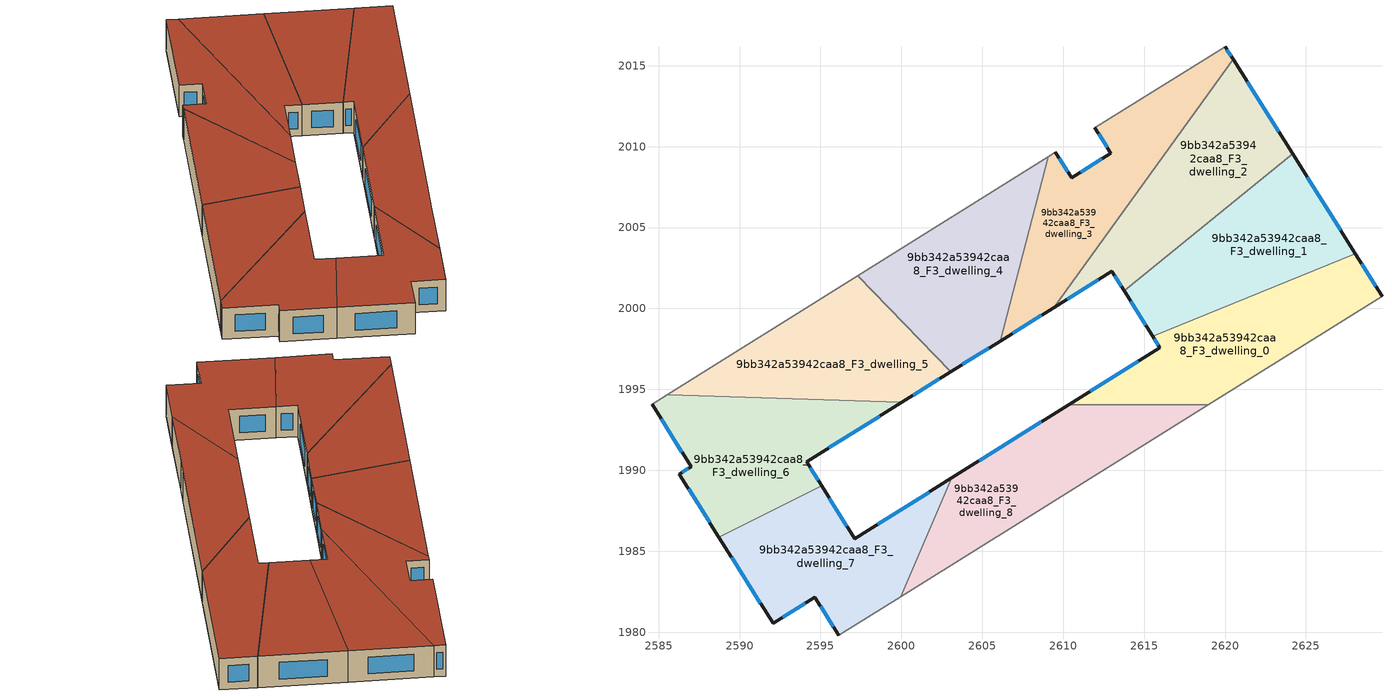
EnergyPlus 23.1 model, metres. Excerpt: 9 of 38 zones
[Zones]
9bb342a53942caa8_F3_dwelling_0
 floor to 9bb342a53942caa8_F2_dwelling_0 (EU_floor_Construction): 2628.05,2003.39 2629.7,2000.76 2618.95,1994.04 2610.33,1994.04 2615.98,1997.57 2615.52,1998.3 z9
 wall outside (EU_wall_Construction): 2615.52,1998.3 2615.98,1997.57 2610.33,1994.04 / 2629.7,2000.76 2628.05,2003.39 z9:12
 wall to 9bb342a53942caa8_F3_dwelling_8 (EU_wall_Construction): 2610.33,1994.04 2618.95,1994.04 z9:12
 wall to 9bb342a53942caa8_F3_dwelling_1 (EU_wall_Construction): 2628.05,2003.39 2615.52,1998.3 z9:12
 wall adiabatic (EU_wall_Construction): 2618.95,1994.04 2629.7,2000.76 z9:12
 window (EU_Window_Construction): 2614.65,1996.74 2611.66,1994.87 / 2615.63,1998.13 2615.87,1997.74 / 2629.31,2001.38 2628.44,2002.77 z9.7:11.3
 roof outside (EU_roof_Construction): 2629.7,2000.76 2628.05,2003.39 2615.52,1998.3 2615.98,1997.57 2610.33,1994.04 2618.95,1994.04 z12
9bb342a53942caa8_F3_dwelling_1
 floor to 9bb342a53942caa8_F2_dwelling_1 (EU_floor_Construction): 2624.17,2009.55 2628.05,2003.39 2615.52,1998.3 2613.76,2001.1 z9
 wall outside (EU_wall_Construction): 2613.76,2001.1 2615.52,1998.3 / 2628.05,2003.39 2624.17,2009.55 z9:12
 wall to 9bb342a53942caa8_F3_dwelling_2 (EU_wall_Construction): 2624.17,2009.55 2613.76,2001.1 z9:12
 window (EU_Window_Construction): 2614.17,2000.44 2615.11,1998.95 / 2627.14,2004.84 2625.08,2008.1 z9.7:11.3
 roof outside (EU_roof_Construction): 2628.05,2003.39 2624.17,2009.55 2613.76,2001.1 2615.52,1998.3 z12
9bb342a53942caa8_F3_dwelling_2
 floor to 9bb342a53942caa8_F2_dwelling_2 (EU_floor_Construction): 2620.5,2015.4 2624.17,2009.55 2613.76,2001.1 2613,2002.3 2609.41,2000.06 z9
 wall outside (EU_wall_Construction): 2609.41,2000.06 2613,2002.3 2613.76,2001.1 / 2624.17,2009.55 2620.5,2015.4 z9:12
 wall to 9bb342a53942caa8_F3_dwelling_3 (EU_wall_Construction): 2620.5,2015.4 2609.41,2000.06 z9:12
 window (EU_Window_Construction): 2613.18,2002.02 2613.58,2001.38 / 2610.25,2000.58 2612.16,2001.78 / 2623.31,2010.92 2621.36,2014.02 z9.7:11.3
 roof outside (EU_roof_Construction): 2624.17,2009.55 2620.5,2015.4 2609.41,2000.06 2613,2002.3 2613.76,2001.1 z12
9bb342a53942caa8_F3_dwelling_3
 floor to 9bb342a53942caa8_F2_dwelling_3 (EU_floor_Construction): 2620,2016.19 2620.5,2015.4 2609.41,2000.06 2606.1,1997.99 2609.09,2009.38 2609.52,2009.65 2610.52,2008.07 2612.95,2009.6 2611.97,2011.17 z9
 wall outside (EU_wall_Construction): 2611.97,2011.17 2612.95,2009.6 2610.52,2008.07 2609.52,2009.65 / 2620.5,2015.4 2620,2016.19 / 2606.1,1997.99 2609.41,2000.06 z9:12
 wall adiabatic (EU_wall_Construction): 2620,2016.19 2611.97,2011.17 / 2609.52,2009.65 2609.09,2009.38 z9:12
 wall to 9bb342a53942caa8_F3_dwelling_4 (EU_wall_Construction): 2609.09,2009.38 2606.1,1997.99 z9:12
 window (EU_Window_Construction): 2612.38,2009.24 2611.09,2008.43 / 2612.2,2010.8 2612.72,2009.97 / 2620.38,2015.58 2620.12,2016 / 2606.87,1998.47 2608.63,1999.57 / 2610.28,2008.44 2609.76,2009.28 z9.7:11.3
 roof outside (EU_roof_Construction): 2609.41,2000.06 2620.5,2015.4 2620,2016.19 2611.97,2011.17 2612.95,2009.6 2610.52,2008.07 2609.52,2009.65 2609.09,2009.38 2606.1,1997.99 z12
9bb342a53942caa8_F3_dwelling_4
 floor to 9bb342a53942caa8_F2_dwelling_4 (EU_floor_Construction): 2609.09,2009.38 2606.1,1997.99 2603.07,1996.09 2597.31,2002.02 z9
 wall outside (EU_wall_Construction): 2603.07,1996.09 2606.1,1997.99 z9:12
 wall to 9bb342a53942caa8_F3_dwelling_5 (EU_wall_Construction): 2597.31,2002.02 2603.07,1996.09 z9:12
 wall adiabatic (EU_wall_Construction): 2609.09,2009.38 2597.31,2002.02 z9:12
 window (EU_Window_Construction): 2603.78,1996.54 2605.38,1997.54 z9.7:11.3
 roof outside (EU_roof_Construction): 2606.1,1997.99 2609.09,2009.38 2597.31,2002.02 2603.07,1996.09 z12
9bb342a53942caa8_F3_dwelling_5
 floor to 9bb342a53942caa8_F2_dwelling_5 (EU_floor_Construction): 2597.31,2002.02 2603.07,1996.09 2600.04,1994.2 2585.53,1994.66 z9
 wall outside (EU_wall_Construction): 2600.04,1994.2 2603.07,1996.09 z9:12
 wall to 9bb342a53942caa8_F3_dwelling_6 (EU_wall_Construction): 2585.53,1994.66 2600.04,1994.2 z9:12
 wall adiabatic (EU_wall_Construction): 2597.31,2002.02 2585.53,1994.66 z9:12
 window (EU_Window_Construction): 2600.75,1994.65 2602.35,1995.65 z9.7:11.3
 roof outside (EU_roof_Construction): 2603.07,1996.09 2597.31,2002.02 2585.53,1994.66 2600.04,1994.2 z12
9bb342a53942caa8_F3_dwelling_6
 floor to 9bb342a53942caa8_F2_dwelling_6 (EU_floor_Construction): 2600.04,1994.2 2594.14,1990.52 2595.07,1989.04 2588.72,1985.87 2586.28,1989.76 2587.01,1990.22 2584.59,1994.08 2585.53,1994.66 z9
 wall outside (EU_wall_Construction): 2584.59,1994.08 2587.01,1990.22 2586.28,1989.76 2588.72,1985.87 / 2595.07,1989.04 2594.14,1990.52 2600.04,1994.2 z9:12
 wall adiabatic (EU_wall_Construction): 2585.53,1994.66 2584.59,1994.08 z9:12
 wall to 9bb342a53942caa8_F3_dwelling_7 (EU_wall_Construction): 2588.72,1985.87 2595.07,1989.04 z9:12
 window (EU_Window_Construction): 2585.16,1993.17 2586.44,1991.13 / 2595.52,1991.38 2598.65,1993.34 / 2594.85,1989.39 2594.36,1990.17 / 2586.85,1988.85 2588.15,1986.79 / 2586.84,1990.12 2586.45,1989.87 z9.7:11.3
 roof outside (EU_roof_Construction): 2595.07,1989.04 2594.14,1990.52 2600.04,1994.2 2585.53,1994.66 2584.59,1994.08 2587.01,1990.22 2586.28,1989.76 2588.72,1985.87 z12
9bb342a53942caa8_F3_dwelling_7
 floor to 9bb342a53942caa8_F2_dwelling_7 (EU_floor_Construction): 2603.12,1989.53 2599.96,1982.18 2596.14,1979.79 2594.66,1982.15 2592.08,1980.54 2588.72,1985.87 2595.07,1989.04 2597.12,1985.78 z9
 wall outside (EU_wall_Construction): 2588.72,1985.87 2592.08,1980.54 2594.66,1982.15 2596.14,1979.79 / 2603.12,1989.53 2597.12,1985.78 2595.07,1989.04 z9:12
 wall to 9bb342a53942caa8_F3_dwelling_8 (EU_wall_Construction): 2599.96,1982.18 2603.12,1989.53 z9:12
 wall adiabatic (EU_wall_Construction): 2596.14,1979.79 2599.96,1982.18 z9:12
 window (EU_Window_Construction): 2592.68,1980.92 2594.05,1981.77 / 2589.51,1984.62 2591.29,1981.79 / 2596.64,1986.55 2595.55,1988.28 / 2601.71,1988.65 2598.53,1986.66 / 2595,1981.6 2595.79,1980.35 z9.7:11.3
 roof outside (EU_roof_Construction): 2599.96,1982.18 2603.12,1989.53 2597.12,1985.78 2595.07,1989.04 2588.72,1985.87 2592.08,1980.54 2594.66,1982.15 2596.14,1979.79 z12
9bb342a53942caa8_F3_dwelling_8
 floor to 9bb342a53942caa8_F2_dwelling_8 (EU_floor_Construction): 2618.95,1994.04 2606.7,1986.39 2605.07,1985.38 2599.96,1982.18 2603.12,1989.53 2610.33,1994.04 z9
 wall outside (EU_wall_Construction): 2610.33,1994.04 2603.12,1989.53 z9:12
 wall adiabatic (EU_wall_Construction): 2599.96,1982.18 2605.07,1985.38 2606.7,1986.39 2618.95,1994.04 z9:12
 window (EU_Window_Construction): 2608.64,1992.98 2604.81,1990.59 z9.7:11.3
 roof outside (EU_roof_Construction): 2618.95,1994.04 2610.33,1994.04 2603.12,1989.53 2599.96,1982.18 2605.07,1985.38 2606.7,1986.39 z12
[Building]
EU S2 Campaign: North Axis=0; Terrain=City; Solar Distribution=FullExterior
[Site:Location]
Budapest.Ferenc.Liszt.Intl.AP: Latitude=47.437; Longitude=19.256; Time Zone=1; Elevation=185
[SizingPeriod:WeatherFileDays]
AnnualSizingPeriod: Begin Month=1; Begin Day of Month=1; End Month=12; End Day of Month=31; Day of Week for Start Day=Monday; Use Weather File Daylight Saving Period=No; Use Weather File Rain and Snow Indicators=No
[MATERIAL]
EU_InternalMass_Material: Roughness=MediumRough; Thickness=0.1; Conductivity=1; Density=1800; Specific Heat=900; Thermal Absorptance=0.9; Solar Absorptance=0.7; Visible Absorptance=0.7
[MATERIAL:NOMASS] Roughness=MediumRough; Thermal Absorptance=0.9; Solar Absorptance=0.7; Visible Absorptance=0.7
Name | Thermal Resistance
EU_wall_NoMass | 0.832559
EU_roof_NoMass | 1.39638
EU_floor_NoMass | 0.872794
[WINDOWMATERIAL:SIMPLEGLAZINGSYSTEM]
EU_Window_SimpleGlazing: UFactor=2.79869; Solar Heat Gain Coefficient=0.75; Visible Transmittance=0.75
[CONSTRUCTION]
EU_wall_Construction: EU_wall_NoMass
EU_roof_Construction: EU_roof_NoMass
EU_floor_Construction: EU_floor_NoMass
EU_Window_Construction: EU_Window_SimpleGlazing
EU_InternalMass_Construction: EU_InternalMass_Material
[ZONE] Type=1; Multiplier=1; Ceiling Height=autocalculate; Floor Area=autocalculate; Part of Total Floor Area=Yes
Name | Volume
9bb342a53942caa8_F3_dwelling_0 | 211.602
9bb342a53942caa8_F3_dwelling_1 | 211.594
9bb342a53942caa8_F3_dwelling_2 | 211.589
9bb342a53942caa8_F3_dwelling_3 | 211.567
9bb342a53942caa8_F3_dwelling_4 | 211.607
9bb342a53942caa8_F3_dwelling_5 | 211.59
9bb342a53942caa8_F3_dwelling_6 | 211.571
9bb342a53942caa8_F3_dwelling_7 | 211.588
9bb342a53942caa8_F3_dwelling_8 | 211.576
[INTERNALMASS] Construction=EU_InternalMass_Construction
Name | Zone or ZoneList | Surface Area
9bb342a53942caa8_F3_dwelling_0_EU_InternalMass | 9bb342a53942caa8_F3_dwelling_0 | 70.5339
9bb342a53942caa8_F3_dwelling_1_EU_InternalMass | 9bb342a53942caa8_F3_dwelling_1 | 70.5315
9bb342a53942caa8_F3_dwelling_2_EU_InternalMass | 9bb342a53942caa8_F3_dwelling_2 | 70.5296
9bb342a53942caa8_F3_dwelling_3_EU_InternalMass | 9bb342a53942caa8_F3_dwelling_3 | 70.5222
9bb342a53942caa8_F3_dwelling_4_EU_InternalMass | 9bb342a53942caa8_F3_dwelling_4 | 70.5355
9bb342a53942caa8_F3_dwelling_5_EU_InternalMass | 9bb342a53942caa8_F3_dwelling_5 | 70.53
9bb342a53942caa8_F3_dwelling_6_EU_InternalMass | 9bb342a53942caa8_F3_dwelling_6 | 70.5236
9bb342a53942caa8_F3_dwelling_7_EU_InternalMass | 9bb342a53942caa8_F3_dwelling_7 | 70.5292
9bb342a53942caa8_F3_dwelling_8_EU_InternalMass | 9bb342a53942caa8_F3_dwelling_8 | 70.5252
[OTHEREQUIPMENT] Fuel Type=Electricity; Design Level Calculation Method=Watts/Area; Power per Zone Floor Area=1; Fraction Latent=0; Fraction Radiant=0; Fraction Lost=0; Carbon Dioxide Generation Rate=0; EndUse Subcategory=EU_Step8_InternalGains
Name | Zone or ZoneList or Space or SpaceList | Schedule
EU_Step8_InternalGain_9bb342a53942caa8_F3_dwelling_0_f000 | 9bb342a53942caa8_F3_dwelling_0 | EU_Step8_GainSchedule_9bb342a53942caa8_F3_dwelling_0_f000
EU_Step8_InternalGain_9bb342a53942caa8_F3_dwelling_1_f000 | 9bb342a53942caa8_F3_dwelling_1 | EU_Step8_GainSchedule_9bb342a53942caa8_F3_dwelling_1_f000
EU_Step8_InternalGain_9bb342a53942caa8_F3_dwelling_2_f000 | 9bb342a53942caa8_F3_dwelling_2 | EU_Step8_GainSchedule_9bb342a53942caa8_F3_dwelling_2_f000
EU_Step8_InternalGain_9bb342a53942caa8_F3_dwelling_3_f000 | 9bb342a53942caa8_F3_dwelling_3 | EU_Step8_GainSchedule_9bb342a53942caa8_F3_dwelling_3_f000
EU_Step8_InternalGain_9bb342a53942caa8_F3_dwelling_4_f000 | 9bb342a53942caa8_F3_dwelling_4 | EU_Step8_GainSchedule_9bb342a53942caa8_F3_dwelling_4_f000
EU_Step8_InternalGain_9bb342a53942caa8_F3_dwelling_5_f000 | 9bb342a53942caa8_F3_dwelling_5 | EU_Step8_GainSchedule_9bb342a53942caa8_F3_dwelling_5_f000
EU_Step8_InternalGain_9bb342a53942caa8_F3_dwelling_6_f000 | 9bb342a53942caa8_F3_dwelling_6 | EU_Step8_GainSchedule_9bb342a53942caa8_F3_dwelling_6_f000
EU_Step8_InternalGain_9bb342a53942caa8_F3_dwelling_7_f000 | 9bb342a53942caa8_F3_dwelling_7 | EU_Step8_GainSchedule_9bb342a53942caa8_F3_dwelling_7_f000
EU_Step8_InternalGain_9bb342a53942caa8_F3_dwelling_8_f000 | 9bb342a53942caa8_F3_dwelling_8 | EU_Step8_GainSchedule_9bb342a53942caa8_F3_dwelling_8_f000
[ZONEVENTILATION:DESIGNFLOWRATE] Schedule=EU_AlwaysOn; Design Flow Rate Calculation Method=AirChanges/Hour; Air Changes per Hour=0.475469; Ventilation Type=Natural; Fan Pressure Rise=0; Fan Total Efficiency=1; Constant Term Coefficient=1; Temperature Term Coefficient=0; Velocity Term Coefficient=0; Velocity Squared Term Coefficient=0; Minimum Indoor Temperature=-100; Maximum Indoor Temperature=100; Delta Temperature=-100; Minimum Outdoor Temperature=-100; Maximum Outdoor Temperature=100; Maximum Wind Speed=40
Name | Zone or ZoneList or Space or SpaceList
EU_ConstantAir_9bb342a53942caa8_F3_dwelling_0 | 9bb342a53942caa8_F3_dwelling_0
EU_ConstantAir_9bb342a53942caa8_F3_dwelling_1 | 9bb342a53942caa8_F3_dwelling_1
EU_ConstantAir_9bb342a53942caa8_F3_dwelling_2 | 9bb342a53942caa8_F3_dwelling_2
EU_ConstantAir_9bb342a53942caa8_F3_dwelling_3 | 9bb342a53942caa8_F3_dwelling_3
EU_ConstantAir_9bb342a53942caa8_F3_dwelling_4 | 9bb342a53942caa8_F3_dwelling_4
EU_ConstantAir_9bb342a53942caa8_F3_dwelling_5 | 9bb342a53942caa8_F3_dwelling_5
EU_ConstantAir_9bb342a53942caa8_F3_dwelling_6 | 9bb342a53942caa8_F3_dwelling_6
EU_ConstantAir_9bb342a53942caa8_F3_dwelling_7 | 9bb342a53942caa8_F3_dwelling_7
EU_ConstantAir_9bb342a53942caa8_F3_dwelling_8 | 9bb342a53942caa8_F3_dwelling_8
[HVACTEMPLATE:THERMOSTAT] Constant Heating Setpoint=20; Constant Cooling Setpoint=50
EU_HeatOnly_9bb342a53942caa8_F0_dwelling_0; EU_HeatOnly_9bb342a53942caa8_F0_dwelling_1; EU_HeatOnly_9bb342a53942caa8_F0_dwelling_2; EU_HeatOnly_9bb342a53942caa8_F0_dwelling_3; EU_HeatOnly_9bb342a53942caa8_F0_dwelling_4; EU_HeatOnly_9bb342a53942caa8_F0_dwelling_5; EU_HeatOnly_9bb342a53942caa8_F0_dwelling_6; EU_HeatOnly_9bb342a53942caa8_F0_dwelling_7; EU_HeatOnly_9bb342a53942caa8_F0_dwelling_8; EU_HeatOnly_9bb342a53942caa8_F0_dwelling_9; EU_HeatOnly_9bb342a53942caa8_F1_dwelling_0; EU_HeatOnly_9bb342a53942caa8_F1_dwelling_1; EU_HeatOnly_9bb342a53942caa8_F1_dwelling_2; EU_HeatOnly_9bb342a53942caa8_F1_dwelling_3; EU_HeatOnly_9bb342a53942caa8_F1_dwelling_4; EU_HeatOnly_9bb342a53942caa8_F1_dwelling_5; EU_HeatOnly_9bb342a53942caa8_F1_dwelling_6; EU_HeatOnly_9bb342a53942caa8_F1_dwelling_7; EU_HeatOnly_9bb342a53942caa8_F1_dwelling_8; EU_HeatOnly_9bb342a53942caa8_F1_dwelling_9; EU_HeatOnly_9bb342a53942caa8_F2_dwelling_0; EU_HeatOnly_9bb342a53942caa8_F2_dwelling_1; EU_HeatOnly_9bb342a53942caa8_F2_dwelling_2; EU_HeatOnly_9bb342a53942caa8_F2_dwelling_3; EU_HeatOnly_9bb342a53942caa8_F2_dwelling_4; EU_HeatOnly_9bb342a53942caa8_F2_dwelling_5; EU_HeatOnly_9bb342a53942caa8_F2_dwelling_6; EU_HeatOnly_9bb342a53942caa8_F2_dwelling_7; EU_HeatOnly_9bb342a53942caa8_F2_dwelling_8; EU_HeatOnly_9bb342a53942caa8_F3_dwelling_0; EU_HeatOnly_9bb342a53942caa8_F3_dwelling_1; EU_HeatOnly_9bb342a53942caa8_F3_dwelling_2; EU_HeatOnly_9bb342a53942caa8_F3_dwelling_3; EU_HeatOnly_9bb342a53942caa8_F3_dwelling_4; EU_HeatOnly_9bb342a53942caa8_F3_dwelling_5; EU_HeatOnly_9bb342a53942caa8_F3_dwelling_6; EU_HeatOnly_9bb342a53942caa8_F3_dwelling_7; EU_HeatOnly_9bb342a53942caa8_F3_dwelling_8
[HVACTEMPLATE:ZONE:IDEALLOADSAIRSYSTEM] System Availability Schedule=EU_AlwaysOn; Maximum Heating Supply Air Temperature=50; Minimum Cooling Supply Air Temperature=13; Maximum Heating Supply Air Humidity Ratio=0.0156; Minimum Cooling Supply Air Humidity Ratio=0.0077; Heating Limit=NoLimit; Cooling Limit=NoLimit; Heating Availability Schedule=EU_AlwaysOn; Cooling Availability Schedule=EU_CoolingOff; Dehumidification Control Type=ConstantSensibleHeatRatio; Cooling Sensible Heat Ratio=0.7; Dehumidification Setpoint=60; Humidification Control Type=None; Humidification Setpoint=30; Outdoor Air Method=None; Outdoor Air Flow Rate per Person=0.00944; Outdoor Air Flow Rate per Zone Floor Area=0; Outdoor Air Flow Rate per Zone=0; Demand Controlled Ventilation Type=None; Outdoor Air Economizer Type=NoEconomizer; Heat Recovery Type=None; Sensible Heat Recovery Effectiveness=0.7; Latent Heat Recovery Effectiveness=0.65
Name | Template Thermostat
9bb342a53942caa8_F3_dwelling_0 | EU_HeatOnly_9bb342a53942caa8_F3_dwelling_0
9bb342a53942caa8_F3_dwelling_1 | EU_HeatOnly_9bb342a53942caa8_F3_dwelling_1
9bb342a53942caa8_F3_dwelling_2 | EU_HeatOnly_9bb342a53942caa8_F3_dwelling_2
9bb342a53942caa8_F3_dwelling_3 | EU_HeatOnly_9bb342a53942caa8_F3_dwelling_3
9bb342a53942caa8_F3_dwelling_4 | EU_HeatOnly_9bb342a53942caa8_F3_dwelling_4
9bb342a53942caa8_F3_dwelling_5 | EU_HeatOnly_9bb342a53942caa8_F3_dwelling_5
9bb342a53942caa8_F3_dwelling_6 | EU_HeatOnly_9bb342a53942caa8_F3_dwelling_6
9bb342a53942caa8_F3_dwelling_7 | EU_HeatOnly_9bb342a53942caa8_F3_dwelling_7
9bb342a53942caa8_F3_dwelling_8 | EU_HeatOnly_9bb342a53942caa8_F3_dwelling_8
[SIZING:ZONE] Zone Cooling Design Supply Air Temperature Input Method=SupplyAirTemperature; Zone Cooling Design Supply Air Temperature=13; Zone Heating Design Supply Air Temperature Input Method=SupplyAirTemperature; Zone Heating Design Supply Air Temperature=50; Zone Cooling Design Supply Air Humidity Ratio=0.008; Zone Heating Design Supply Air Humidity Ratio=0.008; Cooling Design Air Flow Method=DesignDay; Cooling Design Air Flow Rate=0; Cooling Minimum Air Flow per Zone Floor Area=0.000762; Cooling Minimum Air Flow=0; Cooling Minimum Air Flow Fraction=0.2; Heating Design Air Flow Method=DesignDay; Heating Design Air Flow Rate=0; Heating Maximum Air Flow per Zone Floor Area=0.002032; Heating Maximum Air Flow=0.141576; Heating Maximum Air Flow Fraction=0.3; Account for Dedicated Outdoor Air System=No; Dedicated Outdoor Air System Control Strategy=NeutralSupplyAir; Dedicated Outdoor Air Low Setpoint Temperature for Design=autosize; Dedicated Outdoor Air High Setpoint Temperature for Design=autosize; Zone Load Sizing Method=Sensible Load Only No Latent Load; Zone Latent Cooling Design Supply Air Humidity Ratio Input Method=HumidityRatioDifference; Zone Cooling Design Supply Air Humidity Ratio Difference=0.005; Zone Latent Heating Design Supply Air Humidity Ratio Input Method=HumidityRatioDifference; Zone Humidification Design Supply Air Humidity Ratio Difference=0.005
9bb342a53942caa8_F3_dwelling_0; 9bb342a53942caa8_F3_dwelling_1; 9bb342a53942caa8_F3_dwelling_2; 9bb342a53942caa8_F3_dwelling_3; 9bb342a53942caa8_F3_dwelling_4; 9bb342a53942caa8_F3_dwelling_5; 9bb342a53942caa8_F3_dwelling_6; 9bb342a53942caa8_F3_dwelling_7; 9bb342a53942caa8_F3_dwelling_8
[SCHEDULE:CONSTANT]
Name | Hourly Value
EU_AlwaysOn | 1
EU_CoolingOff | 0
[SCHEDULE:FILE] Column Number=1; Rows to Skip at Top=0; Number of Hours of Data=8760; Column Separator=Comma; Interpolate to Timestep=No; Minutes per Item=60; Adjust Schedule for Daylight Savings=Yes
Name | File
EU_Step8_GainSchedule_9bb342a53942caa8_F3_dwelling_0_f000 | ../../schedules/9bb342a53942caa8/9bb342a53942caa8_F3_dwelling_0_f000_gain.csv
EU_Step8_GainSchedule_9bb342a53942caa8_F3_dwelling_1_f000 | ../../schedules/9bb342a53942caa8/9bb342a53942caa8_F3_dwelling_1_f000_gain.csv
EU_Step8_GainSchedule_9bb342a53942caa8_F3_dwelling_2_f000 | ../../schedules/9bb342a53942caa8/9bb342a53942caa8_F3_dwelling_2_f000_gain.csv
EU_Step8_GainSchedule_9bb342a53942caa8_F3_dwelling_3_f000 | ../../schedules/9bb342a53942caa8/9bb342a53942caa8_F3_dwelling_3_f000_gain.csv
EU_Step8_GainSchedule_9bb342a53942caa8_F3_dwelling_4_f000 | ../../schedules/9bb342a53942caa8/9bb342a53942caa8_F3_dwelling_4_f000_gain.csv
EU_Step8_GainSchedule_9bb342a53942caa8_F3_dwelling_5_f000 | ../../schedules/9bb342a53942caa8/9bb342a53942caa8_F3_dwelling_5_f000_gain.csv
EU_Step8_GainSchedule_9bb342a53942caa8_F3_dwelling_6_f000 | ../../schedules/9bb342a53942caa8/9bb342a53942caa8_F3_dwelling_6_f000_gain.csv
EU_Step8_GainSchedule_9bb342a53942caa8_F3_dwelling_7_f000 | ../../schedules/9bb342a53942caa8/9bb342a53942caa8_F3_dwelling_7_f000_gain.csv
EU_Step8_GainSchedule_9bb342a53942caa8_F3_dwelling_8_f000 | ../../schedules/9bb342a53942caa8/9bb342a53942caa8_F3_dwelling_8_f000_gain.csv
